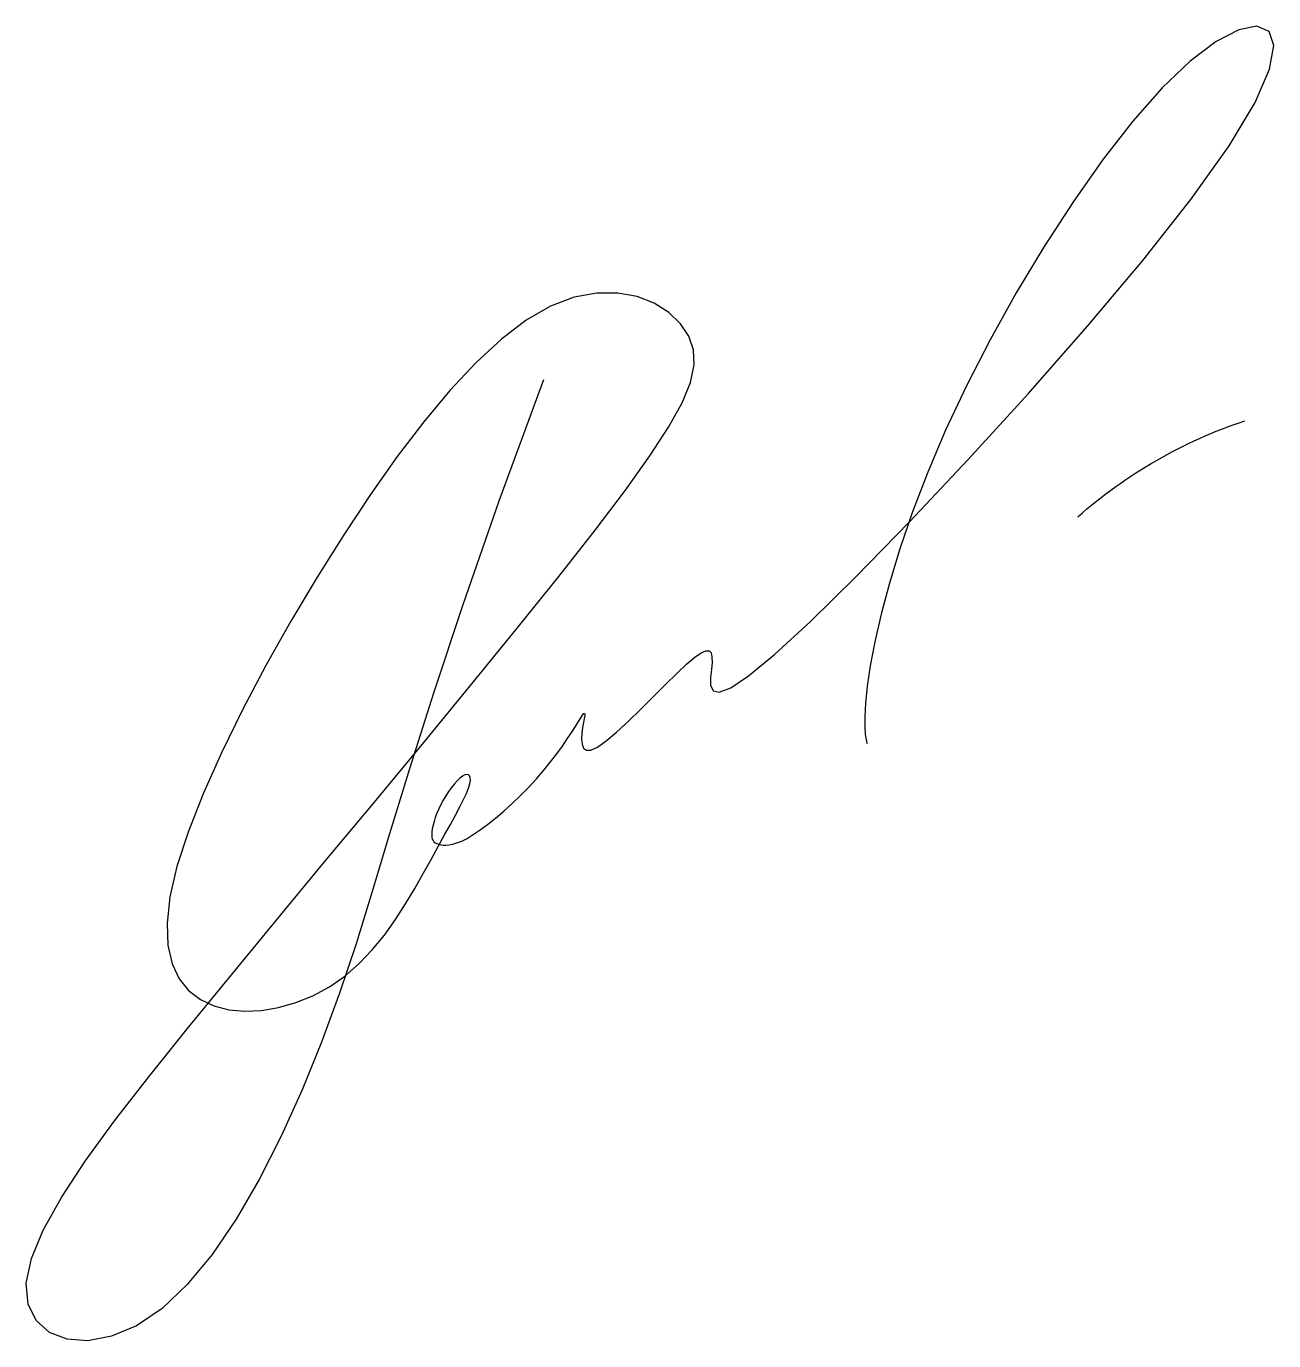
# Model space of a CAD drawing. Header units: millimetres. Extents: x 4 to 112, y 6 to 120.
import ezdxf

# ---------------------------------------------------------------- set-up
doc = ezdxf.new("R2010")
doc.units = ezdxf.units.MM
doc.layers.add('рамка', color=7, linetype='Continuous')

msp = doc.modelspace()

# ---------------------------------------------------------------- linework, layer by layer
at = {"layer": 'рамка', "color": 170, "lineweight": 25}
msp.add_lwpolyline([(49.13, 89.66), (45.26, 79.11), (42.12, 70.12), (39.57, 62.46), (37.5, 55.91), (35.77, 50.25), (34.27, 45.27), (32.87, 40.73), (31.44, 36.43), (29.88, 32.19), (28.19, 28.04), (26.38, 24.04), (24.46, 20.28), (22.45, 16.83), (20.37, 13.76), (18.22, 11.15), (16.03, 9.08), (13.81, 7.58), (11.65, 6.67), (9.61, 6.29), (7.79, 6.41), (6.26, 7), (5.11, 8.04), (4.41, 9.47), (4.26, 11.27), (4.7, 13.41), (5.73, 15.89), (7.3, 18.7), (9.37, 21.86), (11.91, 25.35), (14.88, 29.19), (18.23, 33.37), (21.94, 37.89), (25.94, 42.74), (30.14, 47.82), (34.45, 53.01), (38.73, 58.2), (42.9, 63.28), (46.84, 68.11), (50.45, 72.6), (53.61, 76.62), (56.25, 80.09), (58.36, 83.05), (59.98, 85.54), (61.14, 87.65), (61.87, 89.43), (62.18, 90.94), (62.13, 92.26), (61.72, 93.44), (61, 94.52), (59.99, 95.49), (58.73, 96.29), (57.25, 96.87), (55.57, 97.18), (53.74, 97.18), (51.79, 96.82), (49.74, 96.04), (47.63, 94.82), (45.47, 93.17), (43.26, 91.13), (41.01, 88.73), (38.73, 86.01), (36.44, 82.99), (34.12, 79.71), (31.8, 76.21), (29.49, 72.52), (27.22, 68.71), (25.05, 64.86), (23.02, 61.03), (21.19, 57.3), (19.6, 53.74), (18.29, 50.42), (17.32, 47.42), (16.72, 44.79), (16.47, 42.52), (16.55, 40.59), (16.9, 38.99), (17.51, 37.69), (18.34, 36.66), (19.36, 35.88), (20.53, 35.33), (21.83, 35), (23.21, 34.87), (24.67, 34.93), (26.15, 35.19), (27.65, 35.62), (29.12, 36.22), (30.55, 36.99), (31.89, 37.92), (33.13, 39), (34.27, 40.2), (35.32, 41.48), (36.28, 42.82), (37.16, 44.18), (37.96, 45.52), (38.69, 46.82), (39.37, 48.04), (39.98, 49.16), (40.54, 50.17), (41.05, 51.08), (41.49, 51.89), (41.87, 52.6), (42.18, 53.23), (42.43, 53.77), (42.61, 54.23), (42.73, 54.61), (42.78, 54.91), (42.77, 55.14), (42.71, 55.3), (42.61, 55.39), (42.47, 55.42), (42.29, 55.37), (42.09, 55.26), (41.87, 55.09), (41.63, 54.86), (41.39, 54.59), (41.14, 54.28), (40.89, 53.94), (40.65, 53.57), (40.43, 53.19), (40.22, 52.81), (40.03, 52.43), (39.87, 52.05), (39.74, 51.69), (39.63, 51.34), (39.54, 51.01), (39.48, 50.7), (39.44, 50.43), (39.43, 50.19), (39.44, 49.98), (39.48, 49.81), (39.54, 49.67), (39.62, 49.56), (39.73, 49.48), (39.87, 49.41), (40.03, 49.36), (40.21, 49.32), (40.42, 49.29), (40.66, 49.28), (40.94, 49.3), (41.25, 49.36), (41.61, 49.47), (42.03, 49.64), (42.5, 49.87), (43.03, 50.19), (43.63, 50.6), (44.28, 51.08), (44.97, 51.63), (45.69, 52.24), (46.42, 52.9), (47.14, 53.59), (47.85, 54.31), (48.52, 55.04), (49.16, 55.78), (49.74, 56.51), (50.28, 57.21), (50.76, 57.88), (51.19, 58.51), (51.57, 59.08), (51.89, 59.58), (52.16, 60), (52.36, 60.33), (52.52, 60.56), (52.62, 60.7), (52.68, 60.74), (52.71, 60.68), (52.7, 60.53), (52.66, 60.28), (52.6, 59.93), (52.52, 59.48), (52.46, 58.99), (52.43, 58.49), (52.47, 58.05), (52.6, 57.7), (52.85, 57.51), (53.24, 57.52), (53.81, 57.77), (54.56, 58.32), (55.47, 59.09), (56.49, 60.04), (57.57, 61.09), (58.66, 62.18), (59.72, 63.23), (60.71, 64.2), (61.57, 65), (62.26, 65.59), (62.81, 65.97), (63.21, 66.15), (63.49, 66.14), (63.66, 65.96), (63.74, 65.63), (63.75, 65.14), (63.7, 64.53), (63.62, 63.82), (63.62, 63.15), (63.83, 62.68), (64.37, 62.55), (65.36, 62.93), (66.92, 63.97), (69.17, 65.83), (72.25, 68.66), (76.21, 72.55), (80.86, 77.32), (85.93, 82.7), (91.17, 88.44), (96.31, 94.3), (101.11, 100), (105.29, 105.3), (108.61, 109.94), (110.86, 113.71), (112.11, 116.6), (112.47, 118.65), (112.06, 119.88), (111.01, 120.32), (109.44, 120.02), (107.47, 119.01), (105.21, 117.31), (102.79, 114.98), (100.26, 112.1), (97.67, 108.79), (95.09, 105.13), (92.56, 101.23), (90.13, 97.2), (87.86, 93.13), (85.81, 89.13), (84.01, 85.28), (82.45, 81.63), (81.13, 78.19), (80.03, 74.98), (79.13, 72.02), (78.41, 69.32), (77.86, 66.92), (77.46, 64.84), (77.2, 63.07), (77.05, 61.61), (76.99, 60.44), (77, 59.54), (77.04, 58.87), (77.11, 58.42), (77.16, 58.17), (77.19, 58.09)], dxfattribs=at)
msp.add_lwpolyline([(95.47, 77.77, -0.100215), (109.96, 86.1)], format="xyb", dxfattribs=at)

doc.saveas('drawing.dxf')
